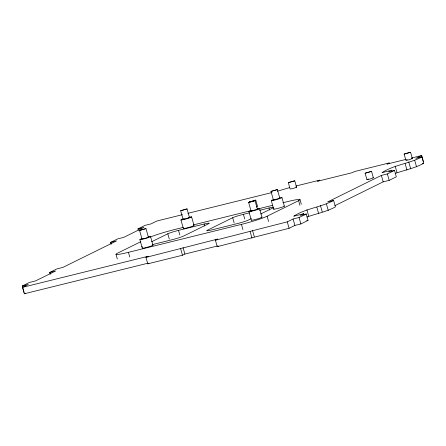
<?xml version="1.0" encoding="UTF-8"?>
<svg xmlns="http://www.w3.org/2000/svg" width="446" height="446" viewBox="0 0 446 446"><rect width="100%" height="100%" fill="white"/><g stroke="black" fill="none" stroke-linecap="round" stroke-linejoin="round"><path stroke-width="0.67" d="M404.132 154.087L410.56 152.242L412.349 158.57L409.395 159.696L405.921 160.421L404.132 154.087L410.56 152.242M365.118 173.226L371.551 171.381L373.369 177.815L370.392 178.941L366.941 179.66L365.118 173.226L371.551 171.381M366.941 179.66L367.253 179.437M288.317 182.648L294.761 180.82L296.573 187.22L293.429 188.385L290.129 189.043L288.317 182.648L294.761 180.82M256.383 207.022L257.571 206.504L255.764 200.109L253.869 200.934M142.202 238.839L144.822 238.476L148.401 237.227L145.965 228.592L139.57 230.398L142.006 239.034M183.278 219.153L185.893 218.785L189.472 217.542L187.041 208.906L180.647 210.713L183.083 219.348M24.117 292.392L22.3 285.97L29.458 282.435L35.451 280.952L55.655 270.978L49.668 272.461L50.214 274.39M49.668 272.461L56.826 268.927L62.814 267.444L116.573 240.907L110.586 242.39L111.132 244.319M110.586 242.39L117.744 238.855L123.737 237.372L143.941 227.399L137.953 228.882L138.316 230.164M137.953 228.882L145.112 225.347L151.105 223.864L156.908 220.999L182.481 214.671M148.139 263.151L24.301 293.78L22.484 287.352L28.288 284.487L22.3 285.97M24.301 293.78L25.461 293.206M140.864 241.671L117.393 253.256A20.544 1.611 -15.8 0 0 128.437 252.325L241.431 224.383A20.544 1.611 -15.8 0 0 267.115 216.226L298.619 200.672L299.924 205.288M151.696 241.732L167.802 233.782A8.569 0.675 -15.8 0 1 178.517 230.381L204.117 224.048A8.569 0.675 -15.8 0 1 208.728 223.658L183.785 235.973A9.857 0.775 -15.8 0 1 171.465 239.881L152.298 244.625M217.615 245.969L184.884 254.064L182.498 255.24L147.771 263.831L145.953 257.403L148.34 256.227L22.484 287.352M249.459 212.831L243.393 214.331A8.569 0.675 -15.8 0 0 232.684 217.732L207.284 230.27A8.569 0.675 -15.8 0 0 211.895 229.885L237.495 223.552A8.569 0.675 -15.8 0 0 248.21 220.151L251.304 218.618M147.771 263.831L148.964 263.24M145.953 257.403L217.799 239.045L215.412 240.221L217.23 246.649L289.092 228.291L294.895 225.42L300.888 223.942L308.047 220.408L306.229 213.98L300.242 215.463L303.743 213.734L304.105 215.017M260.598 214.035L273.604 207.613M217.23 246.649L218.429 246.058M215.412 240.221L287.274 221.863L293.078 218.997L299.071 217.514L306.229 213.98M306.915 217.029C316.398 213.617 326.489 211.844 335.414 206.894L333.597 200.471C320.919 207.362 306.051 208.254 293.763 216.198L303.743 213.734M395.201 173.449C404.684 170.037 414.774 168.265 423.7 163.314L421.883 156.892C409.205 163.782 394.336 164.674 382.049 172.619L392.028 170.149L388.527 171.883L394.515 170.4L396.332 176.828L389.174 180.357L383.186 181.84L334.985 205.634M394.515 170.4L387.357 173.934L381.363 175.417L327.609 201.954L333.597 200.471M423.516 161.931L421.699 155.503L415.895 158.369L421.883 156.892M274.028 199.635L273.42 200.009L279.815 198.208L277.379 189.572L270.984 191.373L273.42 200.009M251.655 210.679L251.048 211.053L257.442 209.252L255.006 200.616L248.617 202.417L251.048 211.053M183.691 218.975L184.276 218.757M406.685 160.008L407.31 159.785M367.71 179.247L368.34 179.019M252.219 201.419L253.06 201.179M289.822 187.537L277.373 191.2M295.832 186.049L319.882 180.1L317.496 181.277L352.228 172.686L354.615 171.509L389.352 162.918L386.966 164.095L406.339 159.306M187.866 213.339L271.993 192.533M411.68 157.984L421.699 155.503M422.368 163.643L423.7 163.314M183.323 227.388L174.581 229.551A20.544 1.611 -15.8 0 0 150.447 237.01M193.413 224.89L250.58 210.752M257.978 208.923L272.774 205.26M282.864 202.768L287.57 201.603A20.544 1.611 -15.8 0 1 298.619 200.672M259.566 210.334L268.999 207.998A8.569 0.675 -15.8 0 1 273.03 207.156M306.714 220.737L308.047 220.408M251.405 201.631L249.375 201.915L255.764 200.109M278.538 198.314L279.14 198.191M188.201 217.648L189.461 217.475M411.229 158.698L412.349 158.57M147.726 237.216L148.39 237.16M372.817 177.837L373.369 177.815M296.105 187.214L296.573 187.22M270.995 191.445L277.379 189.572M248.628 202.484L255.006 200.616M180.658 210.78L187.041 208.906M139.581 230.465L145.965 228.592M414.724 160.426L416.542 166.849M408.731 161.904L410.549 168.332M405.152 163.671L406.969 170.099M395.173 166.141L396.99 172.569M387.357 173.934L389.174 180.357M381.363 175.417L383.186 181.84M326.433 204.006L328.256 210.428M320.445 205.489L322.263 211.911M316.866 207.256L318.684 213.679M306.887 209.72L308.704 216.148M300.024 199.635L301.329 204.251M299.071 217.514L300.888 223.942M293.078 218.997L294.895 225.42M281.928 197.517L284.353 206.08M287.274 221.863L289.092 228.291M271.296 200.633L273.721 209.202M268.999 207.998L269.557 209.977M267.115 216.226L268.609 221.495M259.555 208.555L261.98 217.124M248.924 211.677L251.349 220.246M252.536 230.454L254.354 236.882M250.15 231.63L251.968 238.058M243.393 214.331L244.703 218.947M241.431 224.383L242.919 229.651M232.684 217.732L234.172 223.006M204.117 224.048L204.681 226.022M191.596 216.851L194.021 225.42M180.948 219.967L183.373 228.536M178.517 230.381L179.822 234.992M183.066 247.636L184.884 254.064M180.68 248.812L182.498 255.24M167.802 233.782L169.296 239.056M150.514 236.536L152.939 245.105M139.882 239.658L142.307 248.221M128.437 252.325L129.747 256.941M115.988 254.292L117.292 258.909M279.826 197.807A5.581 0.44 -15.8 0 1 280.623 198.253A5.581 0.44 -15.8 0 1 272.701 200.488A5.581 0.44 -15.8 0 1 273.281 199.652M189.528 217.135A5.581 0.44 -15.8 0 1 190.247 217.598A5.581 0.44 -15.8 0 1 182.325 219.828A5.581 0.44 -15.8 0 1 182.983 218.975M152.56 245.099A5.581 0.44 -15.8 0 1 147.693 247.101A5.581 0.44 -15.8 0 1 142.631 247.898M148.412 236.826A5.581 0.44 -15.8 0 1 149.209 237.272A5.581 0.44 -15.8 0 1 141.287 239.508A5.581 0.44 -15.8 0 1 141.873 238.677M193.653 225.408A5.581 0.44 -15.8 0 1 188.719 227.427A5.581 0.44 -15.8 0 1 183.724 228.201M142.129 246.844A8.569 0.675 -15.8 0 1 142.073 246.499M257.454 208.851A5.581 0.44 -15.8 0 1 258.251 209.291A5.581 0.44 -15.8 0 1 250.329 211.527A5.581 0.44 -15.8 0 1 250.914 210.696M261.601 217.118A5.581 0.44 -15.8 0 1 257.437 218.919A5.581 0.44 -15.8 0 1 251.327 220.129M283.968 206.074A5.581 0.44 -15.8 0 1 279.107 208.076A5.581 0.44 -15.8 0 1 274.045 208.879"/></g></svg>
